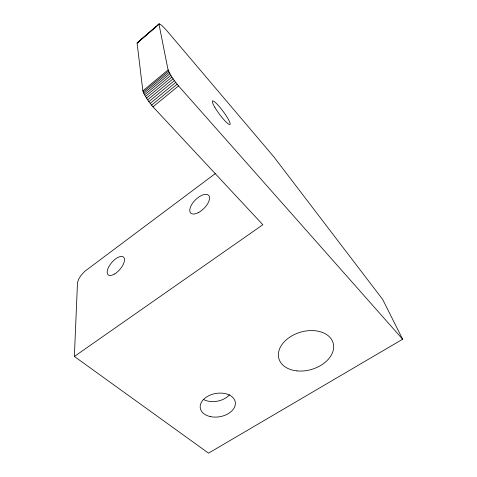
<?xml version="1.0" encoding="UTF-8"?>
<svg xmlns="http://www.w3.org/2000/svg" width="477" height="477" viewBox="0 0 477 477"><rect width="100%" height="100%" fill="white"/><g stroke="black" fill="none" stroke-linecap="round" stroke-linejoin="round"><path stroke-width="0.72" d="M74.37 356.462L262.839 224.733L152.98 106.818L148.848 101.637L144.537 94.834L142.861 90.874L137.09 43.091L159.211 23.85L161.715 25.347L165.877 29.556L273.905 156.927L382.649 299.407L402.63 339.225L208.538 453.15L74.37 356.462L77.489 282.64L78.627 279.254L80.822 275.623L84.799 271.3L215.276 173.61M402.63 339.225L178.535 85.926C174.415 80.691 169.979 75.336 167.862 68.921L158.936 23.975M137.257 42.721L156.438 26.247M157.547 25.287L159.211 23.85M137.09 43.091L158.823 24.303M142.861 90.874L168.119 69.857M143.243 92.031L168.566 70.99M143.804 93.361L169.18 72.301M144.537 94.834L169.961 73.762M145.419 96.432L170.885 75.36M146.445 98.119L171.953 77.053M147.596 99.866L173.127 78.818M148.848 101.637L174.403 80.625M150.177 103.414L175.745 82.432M151.561 105.149L177.128 84.208M152.98 106.818L178.535 85.926M137.579 42.548L138.05 42.578M229.538 394.717A17.339 11.77 -9.8 0 1 203.262 399.362M296.974 370.891A28.226 19.426 -16.2 0 0 333.161 343.07A28.226 19.426 -16.2 0 0 287.923 338.479A28.226 19.426 -16.2 0 0 296.974 370.891M214.871 107.379A14.632 2.319 53.4 0 0 229.836 124.527A14.632 2.319 53.4 0 0 219.021 106.24A14.632 2.319 53.4 0 0 214.871 107.379M210.613 416.648A17.75 11.8 -9.8 0 0 235.292 402.194A17.75 11.8 -9.8 0 0 207.435 396.459A17.75 11.8 -9.8 0 0 210.613 416.648M114.707 273.941A11.728 5.348 -49.2 0 0 123.853 257.455A11.728 5.348 -49.2 0 0 108.959 266.494A11.728 5.348 -49.2 0 0 114.707 273.941M198.736 212.408A12.605 6.04 -44.8 0 0 208.664 195.361A12.605 6.04 -44.8 0 0 191.593 204.764A12.605 6.04 -44.8 0 0 198.736 212.408"/></g></svg>
